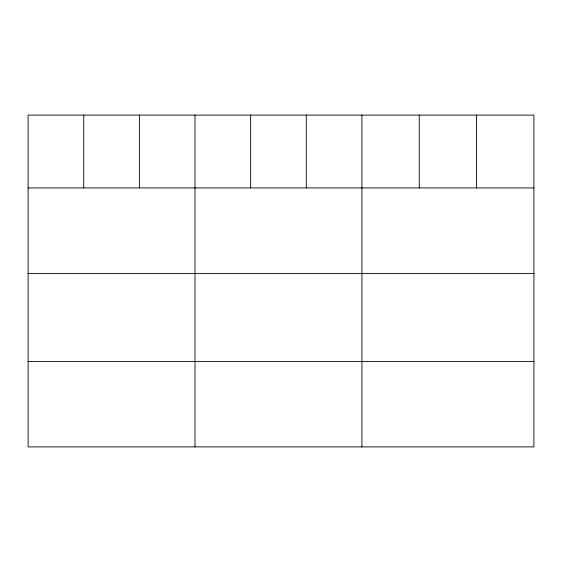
<?xml version="1.0" encoding="UTF-8"?>
<svg xmlns="http://www.w3.org/2000/svg" width="562" height="562" viewBox="0 0 562 562"><rect width="100%" height="100%" fill="white"/><g stroke="black" fill="none" stroke-linecap="round" stroke-linejoin="round"><path stroke-width="0.84" d="M533.9 187.933L533.9 446.909L28.1 446.909L28.1 115.091L533.9 115.091L533.9 187.933L28.1 187.933M28.1 273.399L533.9 273.399M28.1 361.45L533.9 361.45M476.576 115.091L476.576 187.933M419.252 115.091L419.252 187.933M361.928 115.091L361.928 446.909M306.29 115.091L306.29 187.933M250.652 115.091L250.652 187.933M195.014 115.091L195.014 446.909M139.376 115.091L139.376 187.933M83.738 115.091L83.738 187.933"/></g></svg>
